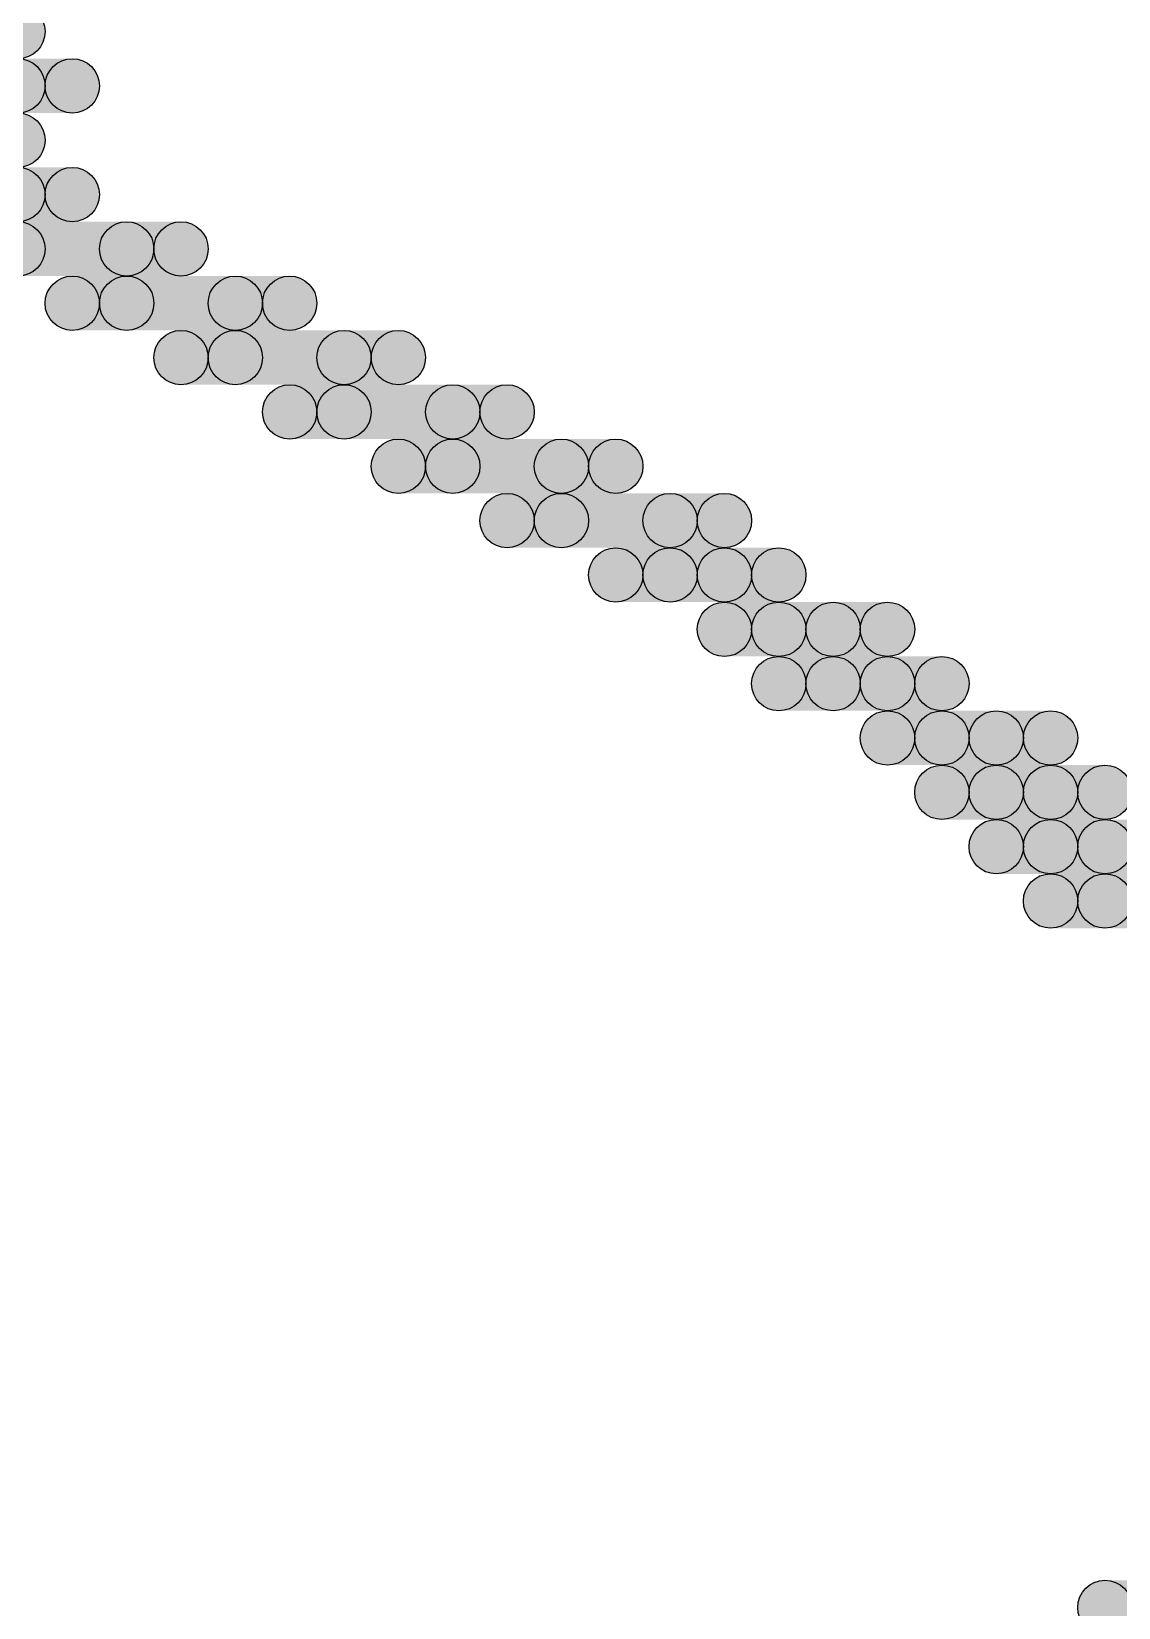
# Model space of a CAD drawing. Header units: millimetres. Extents: x 0 to 137, y 0 to 37.
# Drawn here: x 132.493 to 133.001, y 3.632 to 4.369 of the extents above; entities that cross this region are included whole.
import ezdxf

# ---------------------------------------------------------------- set-up
doc = ezdxf.new("R2010")
doc.units = ezdxf.units.MM
for name, color, linetype in [('KeepOutLayer', 6, 'Continuous'), ('TopLayer', 1, 'Continuous'), ('TopSolder', 216, 'Continuous')]:
    doc.layers.add(name, color=color, linetype=linetype)

msp = doc.modelspace()

# ---------------------------------------------------------------- hatches: boundary and pattern name
at = {"layer": 'TopLayer'}
h = msp.add_hatch(color=1, dxfattribs=at)
edge = h.paths.add_edge_path()
edge.add_arc((132.4864, 4.3688), 0.0127, 0, 360)
for points in [[(132.461, 4.3307), (132.461, 4.3561), (132.5118, 4.3561), (132.5118, 4.3307)], [(132.4102, 4.2799), (132.4102, 4.3053), (132.5118, 4.3053), (132.5118, 4.2799)], [(132.4864, 4.2545), (132.4864, 4.2799), (132.5626, 4.2799), (132.5626, 4.2545)], [(132.5372, 4.2291), (132.5372, 4.2545), (132.6134, 4.2545), (132.6134, 4.2291)], [(132.588, 4.2037), (132.588, 4.2291), (132.6642, 4.2291), (132.6642, 4.2037)], [(132.6388, 4.1783), (132.6388, 4.2037), (132.715, 4.2037), (132.715, 4.1783)], [(132.6896, 4.1529), (132.6896, 4.1783), (132.7658, 4.1783), (132.7658, 4.1529)], [(132.7404, 4.1275), (132.7404, 4.1529), (132.8166, 4.1529), (132.8166, 4.1275)], [(132.7912, 4.1021), (132.7912, 4.1275), (132.842, 4.1275), (132.842, 4.1021)], [(132.842, 4.0767), (132.842, 4.1021), (132.8928, 4.1021), (132.8928, 4.0767)], [(132.8674, 4.0513), (132.8674, 4.0767), (132.9182, 4.0767), (132.9182, 4.0513)], [(132.9182, 4.0259), (132.9182, 4.0513), (132.969, 4.0513), (132.969, 4.0259)], [(132.9436, 4.0005), (132.9436, 4.0259), (132.9944, 4.0259), (132.9944, 4.0005)], [(132.969, 3.9751), (132.969, 4.0005), (133.0198, 4.0005), (133.0198, 3.9751)], [(132.9944, 3.9497), (132.9944, 3.9751), (133.0452, 3.9751), (133.0452, 3.9497)]]:
    msp.add_hatch(color=1, dxfattribs=at).paths.add_polyline_path(points)
h = msp.add_hatch(color=1, dxfattribs=at)
edge = h.paths.add_edge_path()
edge.add_arc((132.5118, 4.3434), 0.0127, 0, 360)
h = msp.add_hatch(color=1, dxfattribs=at)
edge = h.paths.add_edge_path()
edge.add_arc((132.4864, 4.318), 0.0127, 0, 360)
h = msp.add_hatch(color=1, dxfattribs=at)
edge = h.paths.add_edge_path()
edge.add_arc((132.5118, 4.2926), 0.0127, 0, 360)
h = msp.add_hatch(color=1, dxfattribs=at)
edge = h.paths.add_edge_path()
edge.add_arc((132.4864, 4.2672), 0.0127, 0, 360)
h = msp.add_hatch(color=1, dxfattribs=at)
edge = h.paths.add_edge_path()
edge.add_arc((132.5626, 4.2672), 0.0127, 0, 360)
h = msp.add_hatch(color=1, dxfattribs=at)
edge = h.paths.add_edge_path()
edge.add_arc((132.5372, 4.2418), 0.0127, 0, 360)
h = msp.add_hatch(color=1, dxfattribs=at)
edge = h.paths.add_edge_path()
edge.add_arc((132.6134, 4.2418), 0.0127, 0, 360)
h = msp.add_hatch(color=1, dxfattribs=at)
edge = h.paths.add_edge_path()
edge.add_arc((132.588, 4.2164), 0.0127, 0, 360)
h = msp.add_hatch(color=1, dxfattribs=at)
edge = h.paths.add_edge_path()
edge.add_arc((132.6642, 4.2164), 0.0127, 0, 360)
h = msp.add_hatch(color=1, dxfattribs=at)
edge = h.paths.add_edge_path()
edge.add_arc((132.6388, 4.191), 0.0127, 0, 360)
h = msp.add_hatch(color=1, dxfattribs=at)
edge = h.paths.add_edge_path()
edge.add_arc((132.715, 4.191), 0.0127, 0, 360)
h = msp.add_hatch(color=1, dxfattribs=at)
edge = h.paths.add_edge_path()
edge.add_arc((132.6896, 4.1656), 0.0127, 0, 360)
h = msp.add_hatch(color=1, dxfattribs=at)
edge = h.paths.add_edge_path()
edge.add_arc((132.7658, 4.1656), 0.0127, 0, 360)
h = msp.add_hatch(color=1, dxfattribs=at)
edge = h.paths.add_edge_path()
edge.add_arc((132.7404, 4.1402), 0.0127, 0, 360)
h = msp.add_hatch(color=1, dxfattribs=at)
edge = h.paths.add_edge_path()
edge.add_arc((132.8166, 4.1402), 0.0127, 0, 360)
h = msp.add_hatch(color=1, dxfattribs=at)
edge = h.paths.add_edge_path()
edge.add_arc((132.7912, 4.1148), 0.0127, 0, 360)
h = msp.add_hatch(color=1, dxfattribs=at)
edge = h.paths.add_edge_path()
edge.add_arc((132.842, 4.1148), 0.0127, 0, 360)
h = msp.add_hatch(color=1, dxfattribs=at)
edge = h.paths.add_edge_path()
edge.add_arc((132.842, 4.0894), 0.0127, 0, 360)
h = msp.add_hatch(color=1, dxfattribs=at)
edge = h.paths.add_edge_path()
edge.add_arc((132.8928, 4.0894), 0.0127, 0, 360)
h = msp.add_hatch(color=1, dxfattribs=at)
edge = h.paths.add_edge_path()
edge.add_arc((132.8674, 4.064), 0.0127, 0, 360)
h = msp.add_hatch(color=1, dxfattribs=at)
edge = h.paths.add_edge_path()
edge.add_arc((132.9182, 4.064), 0.0127, 0, 360)
h = msp.add_hatch(color=1, dxfattribs=at)
edge = h.paths.add_edge_path()
edge.add_arc((132.9182, 4.0386), 0.0127, 0, 360)
h = msp.add_hatch(color=1, dxfattribs=at)
edge = h.paths.add_edge_path()
edge.add_arc((132.969, 4.0386), 0.0127, 0, 360)
h = msp.add_hatch(color=1, dxfattribs=at)
edge = h.paths.add_edge_path()
edge.add_arc((132.9436, 4.0132), 0.0127, 0, 360)
h = msp.add_hatch(color=1, dxfattribs=at)
edge = h.paths.add_edge_path()
edge.add_arc((132.9944, 4.0132), 0.0127, 0, 360)
h = msp.add_hatch(color=1, dxfattribs=at)
edge = h.paths.add_edge_path()
edge.add_arc((132.969, 3.9878), 0.0127, 0, 360)
h = msp.add_hatch(color=1, dxfattribs=at)
edge = h.paths.add_edge_path()
edge.add_arc((132.9944, 3.9624), 0.0127, 0, 360)
at = {"layer": 'TopSolder'}
h = msp.add_hatch(color=216, dxfattribs=at)
edge = h.paths.add_edge_path()
edge.add_arc((132.4864, 4.3434), 0.0127, 0, 360)
h = msp.add_hatch(color=216, dxfattribs=at)
edge = h.paths.add_edge_path()
edge.add_arc((132.4864, 4.2926), 0.0127, 0, 360)
for points in [[(132.461, 4.2545), (132.461, 4.2799), (132.5372, 4.2799), (132.5372, 4.2545)], [(132.5118, 4.2291), (132.5118, 4.2545), (132.588, 4.2545), (132.588, 4.2291)], [(132.5626, 4.2037), (132.5626, 4.2291), (132.6388, 4.2291), (132.6388, 4.2037)], [(132.6134, 4.1783), (132.6134, 4.2037), (132.6896, 4.2037), (132.6896, 4.1783)], [(132.6642, 4.1529), (132.6642, 4.1783), (132.7404, 4.1783), (132.7404, 4.1529)], [(132.715, 4.1275), (132.715, 4.1529), (132.7912, 4.1529), (132.7912, 4.1275)], [(132.7658, 4.1021), (132.7658, 4.1275), (132.8166, 4.1275), (132.8166, 4.1021)], [(132.8166, 4.0767), (132.8166, 4.1021), (132.8674, 4.1021), (132.8674, 4.0767)], [(132.842, 4.0513), (132.842, 4.0767), (132.8928, 4.0767), (132.8928, 4.0513)], [(132.8928, 4.0259), (132.8928, 4.0513), (132.9436, 4.0513), (132.9436, 4.0259)], [(132.9182, 4.0005), (132.9182, 4.0259), (132.969, 4.0259), (132.969, 4.0005)], [(132.9436, 3.9751), (132.9436, 4.0005), (132.9944, 4.0005), (132.9944, 3.9751)], [(132.969, 3.9497), (132.969, 3.9751), (133.0198, 3.9751), (133.0198, 3.9497)], [(132.9944, 3.6195), (132.9944, 3.6449), (133.096, 3.6449), (133.096, 3.6195)]]:
    msp.add_hatch(color=216, dxfattribs=at).paths.add_polyline_path(points)
h = msp.add_hatch(color=216, dxfattribs=at)
edge = h.paths.add_edge_path()
edge.add_arc((132.5372, 4.2672), 0.0127, 0, 360)
h = msp.add_hatch(color=216, dxfattribs=at)
edge = h.paths.add_edge_path()
edge.add_arc((132.5118, 4.2418), 0.0127, 0, 360)
h = msp.add_hatch(color=216, dxfattribs=at)
edge = h.paths.add_edge_path()
edge.add_arc((132.588, 4.2418), 0.0127, 0, 360)
h = msp.add_hatch(color=216, dxfattribs=at)
edge = h.paths.add_edge_path()
edge.add_arc((132.5626, 4.2164), 0.0127, 0, 360)
h = msp.add_hatch(color=216, dxfattribs=at)
edge = h.paths.add_edge_path()
edge.add_arc((132.6388, 4.2164), 0.0127, 0, 360)
h = msp.add_hatch(color=216, dxfattribs=at)
edge = h.paths.add_edge_path()
edge.add_arc((132.6134, 4.191), 0.0127, 0, 360)
h = msp.add_hatch(color=216, dxfattribs=at)
edge = h.paths.add_edge_path()
edge.add_arc((132.6896, 4.191), 0.0127, 0, 360)
h = msp.add_hatch(color=216, dxfattribs=at)
edge = h.paths.add_edge_path()
edge.add_arc((132.6642, 4.1656), 0.0127, 0, 360)
h = msp.add_hatch(color=216, dxfattribs=at)
edge = h.paths.add_edge_path()
edge.add_arc((132.7404, 4.1656), 0.0127, 0, 360)
h = msp.add_hatch(color=216, dxfattribs=at)
edge = h.paths.add_edge_path()
edge.add_arc((132.715, 4.1402), 0.0127, 0, 360)
h = msp.add_hatch(color=216, dxfattribs=at)
edge = h.paths.add_edge_path()
edge.add_arc((132.7912, 4.1402), 0.0127, 0, 360)
h = msp.add_hatch(color=216, dxfattribs=at)
edge = h.paths.add_edge_path()
edge.add_arc((132.7658, 4.1148), 0.0127, 0, 360)
h = msp.add_hatch(color=216, dxfattribs=at)
edge = h.paths.add_edge_path()
edge.add_arc((132.8166, 4.1148), 0.0127, 0, 360)
h = msp.add_hatch(color=216, dxfattribs=at)
edge = h.paths.add_edge_path()
edge.add_arc((132.8166, 4.0894), 0.0127, 0, 360)
h = msp.add_hatch(color=216, dxfattribs=at)
edge = h.paths.add_edge_path()
edge.add_arc((132.8674, 4.0894), 0.0127, 0, 360)
h = msp.add_hatch(color=216, dxfattribs=at)
edge = h.paths.add_edge_path()
edge.add_arc((132.842, 4.064), 0.0127, 0, 360)
h = msp.add_hatch(color=216, dxfattribs=at)
edge = h.paths.add_edge_path()
edge.add_arc((132.8928, 4.064), 0.0127, 0, 360)
h = msp.add_hatch(color=216, dxfattribs=at)
edge = h.paths.add_edge_path()
edge.add_arc((132.8928, 4.0386), 0.0127, 0, 360)
h = msp.add_hatch(color=216, dxfattribs=at)
edge = h.paths.add_edge_path()
edge.add_arc((132.9436, 4.0386), 0.0127, 0, 360)
h = msp.add_hatch(color=216, dxfattribs=at)
edge = h.paths.add_edge_path()
edge.add_arc((132.9182, 4.0132), 0.0127, 0, 360)
h = msp.add_hatch(color=216, dxfattribs=at)
edge = h.paths.add_edge_path()
edge.add_arc((132.969, 4.0132), 0.0127, 0, 360)
h = msp.add_hatch(color=216, dxfattribs=at)
edge = h.paths.add_edge_path()
edge.add_arc((132.9436, 3.9878), 0.0127, 0, 360)
h = msp.add_hatch(color=216, dxfattribs=at)
edge = h.paths.add_edge_path()
edge.add_arc((132.9944, 3.9878), 0.0127, 0, 360)
h = msp.add_hatch(color=216, dxfattribs=at)
edge = h.paths.add_edge_path()
edge.add_arc((132.969, 3.9624), 0.0127, 0, 360)
h = msp.add_hatch(color=216, dxfattribs=at)
edge = h.paths.add_edge_path()
edge.add_arc((132.9944, 3.6322), 0.0127, 0, 360)

# ---------------------------------------------------------------- linework, layer by layer
at = {"layer": 'KeepOutLayer', "const_width": 0.254}
msp.add_lwpolyline([(136.398, 3.81, -0.414214), (132.588, 0)], format="xyb", dxfattribs=at)
at = {"layer": 'TopLayer'}
for centre in [(132.4864, 4.3688), (132.5118, 4.3434), (132.4864, 4.318), (132.5118, 4.2926), (132.4864, 4.2672), (132.5626, 4.2672), (132.5372, 4.2418), (132.6134, 4.2418), (132.588, 4.2164), (132.6642, 4.2164), (132.6388, 4.191), (132.715, 4.191), (132.6896, 4.1656), (132.7658, 4.1656), (132.7404, 4.1402), (132.8166, 4.1402), (132.7912, 4.1148), (132.842, 4.1148), (132.842, 4.0894), (132.8928, 4.0894), (132.8674, 4.064), (132.9182, 4.064), (132.9182, 4.0386), (132.969, 4.0386), (132.9436, 4.0132), (132.9944, 4.0132), (132.969, 3.9878), (132.9944, 3.9624)]:
    msp.add_circle(centre, 0.0127, dxfattribs=at)
at = {"layer": 'TopSolder'}
for centre in [(132.4864, 4.3434), (132.4864, 4.2926), (132.5372, 4.2672), (132.5118, 4.2418), (132.588, 4.2418), (132.5626, 4.2164), (132.6388, 4.2164), (132.6134, 4.191), (132.6896, 4.191), (132.6642, 4.1656), (132.7404, 4.1656), (132.715, 4.1402), (132.7912, 4.1402), (132.7658, 4.1148), (132.8166, 4.1148), (132.8166, 4.0894), (132.8674, 4.0894), (132.842, 4.064), (132.8928, 4.064), (132.8928, 4.0386), (132.9436, 4.0386), (132.9182, 4.0132), (132.969, 4.0132), (132.9436, 3.9878), (132.9944, 3.9878), (132.969, 3.9624), (132.9944, 3.6322)]:
    msp.add_circle(centre, 0.0127, dxfattribs=at)

doc.saveas('drawing.dxf')
